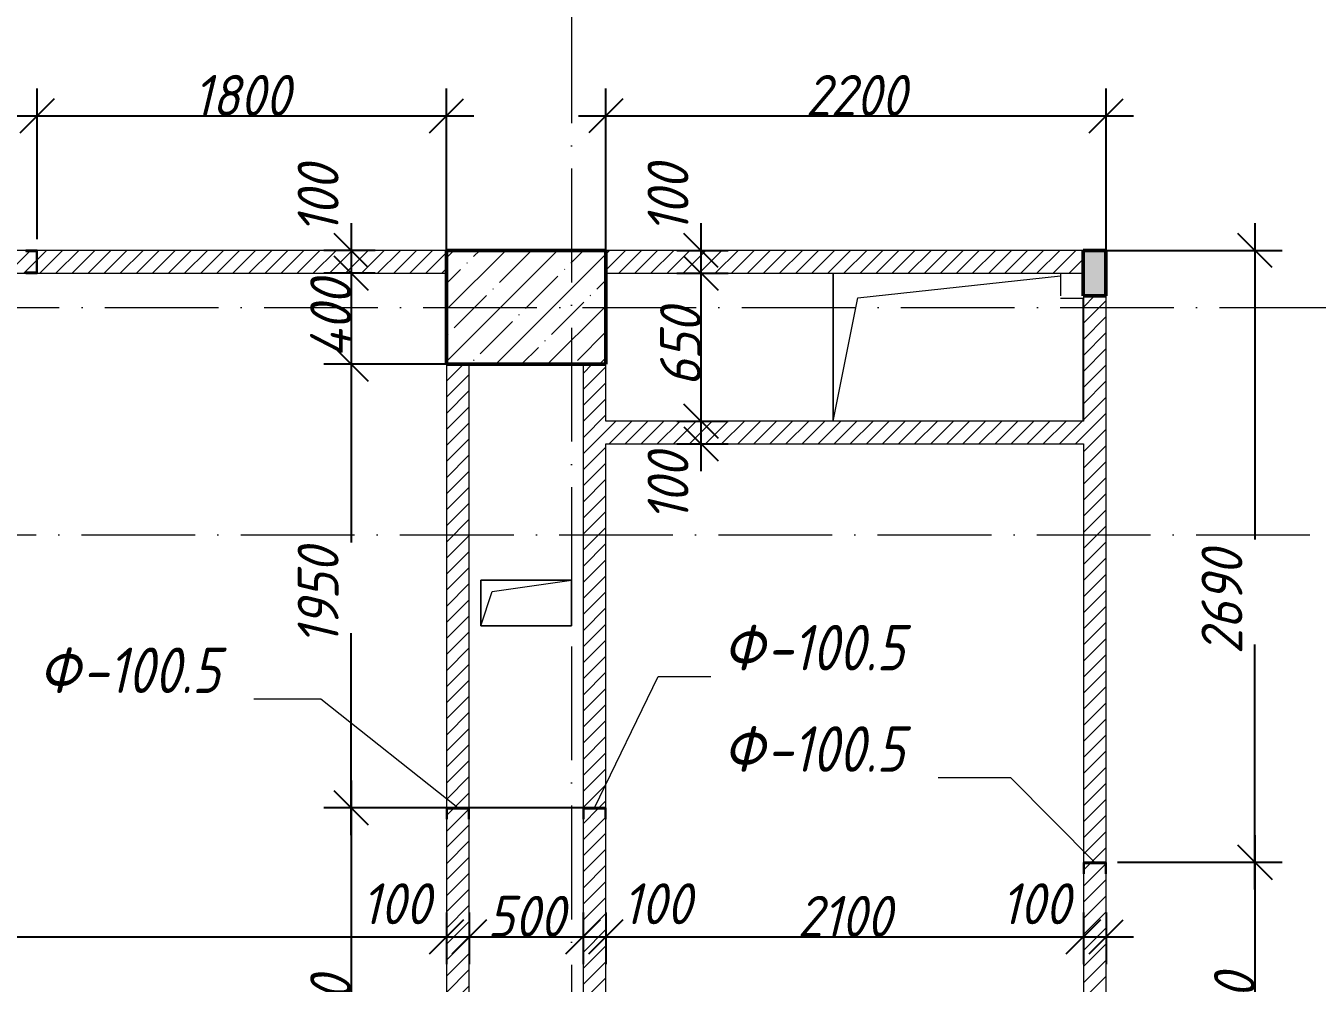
# Model space of a CAD drawing. Header units: millimetres. Extents: x -356862 to 418287, y 0 to 839748.
# Drawn here: x -88301 to -82623, y 617326 to 621535 of the extents above; entities that cross this region are included whole.
import ezdxf

# ---------------------------------------------------------------- set-up
doc = ezdxf.new("R2010")
doc.units = ezdxf.units.MM
doc.linetypes.add('200_ШТРИХ__ш1_п0_6__2_', pattern=[160, 100, -60])
doc.linetypes.add('50_200_ШТРИХ_1Т_ш5_п1_п1_', pattern=[700, 500, -100, 0, -100])
for name, color, linetype, lineweight in [('0-1', 7, 'Continuous', 5), ('A-____-____-DIMS', 7, 'Continuous', 9), ('A-FLOR-____-OTLN', 7, 'Continuous', 9), ('A-GENM-____-IDEN', 7, 'Continuous', 9), ('A-GENM-____-MCUT', 7, 'Continuous', 25), ('A-GENM-____-OTLN', 7, 'Continuous', 9), ('A-GENM-____-OTLN-1', 7, 'Continuous', 25), ('A-WALL-FNSH-MCUT-1', 7, 'Continuous', 9), ('S-COLS-____-MCUT', 7, 'Continuous', 50), ('S-COLS-____-OTLN', 7, 'Continuous', 9), ('S-GRID-____-OTLN-1', 7, '50_200_ШТРИХ_1Т_ш5_п1_п1_', 9)]:
    doc.layers.add(name, color=color, linetype=linetype, lineweight=lineweight)
for name, color, linetype, lineweight, true_color in [('A-DETL-____-MBND-1', 7, '200_ШТРИХ__ш1_п0_6__2_', 9, 0x000000), ('A-WALL-____-PATT-4', 9, 'Continuous', 9, 0x808080), ('S-COLS-____-MCUT-1', 7, 'Continuous', 50, 0x000000), ('S-COLS-____-OTLN-1', 7, 'Continuous', 9, 0x000000)]:
    doc.layers.add(name, color=color, linetype=linetype, lineweight=lineweight, true_color=true_color)
doc.layers.get('0-1').off()
doc.styles.add('ISOCPEUR_I_10', font='isocpeui.ttf', dxfattribs={"width": 0.9, "height": 180})
doc.styles.add('ISOCPEUR_I_14', font='isocpeui.ttf', dxfattribs={"width": 0.9, "height": 180})
doc.styles.add('ISOCPEUR_I_2', font='isocpeui.ttf', dxfattribs={"width": 0.85, "height": 2.3})
doc.dimstyles.new('ISO-1_8_0_9К_СРЕДНИЙ_Кладочные_4', dxfattribs={"dimscale": 304.8, "dimtxt": 179.276612, "dimasz": 0.492126, "dimexe": 0.393701, "dimexo": 0, "dimgap": 0, "dimtad": 1, "dimdec": 3, "dimrnd": 0.001, "dimdsep": 46, "dimtxsty": 'ISOCPEUR_I_10', "dimblk1": 'OBLIQUE', "dimblk2": 'OBLIQUE', "dimsah": 1, "dimcen": 0.09, "dimdle": 0.393701, "dimazin": 0, "dimtfac": 1, "dimtdec": 4, "dimtix": 1, "dimtmove": 1, "dimatfit": 3, "dimfxl": 1, "dimtvp": 1, "dimtolj": 1, "dimtzin": 0, "dimarcsym": 2})
doc.dimstyles.new('ISO-1_8_0_9К_СРЕДНИЙ_Кладочные_5', dxfattribs={"dimscale": 304.8, "dimtxt": 179.276612, "dimasz": 0.492126, "dimexe": 0.393701, "dimexo": 0, "dimgap": 0, "dimtad": 1, "dimdec": 3, "dimrnd": 0.001, "dimdsep": 46, "dimtxsty": 'ISOCPEUR_I_10', "dimblk1": 'OBLIQUE', "dimblk2": 'OBLIQUE', "dimsah": 1, "dimcen": 0.09, "dimdle": 0.393701, "dimazin": 0, "dimtfac": 1, "dimtdec": 4, "dimtix": 1, "dimtmove": 2, "dimatfit": 3, "dimfxl": 1, "dimtvp": 1, "dimtolj": 1, "dimtzin": 0, "dimarcsym": 2})
doc.dimstyles.new('ISO-1_8_0_9К_СРЕДНИЙ_Кладочные_6', dxfattribs={"dimscale": 304.8, "dimtxt": 179.276612, "dimasz": 0.492126, "dimexe": 0.393701, "dimexo": 0, "dimgap": 0, "dimtad": 1, "dimdec": 3, "dimrnd": 0.001, "dimdsep": 46, "dimtxsty": 'ISOCPEUR_I_14', "dimblk1": 'OBLIQUE', "dimblk2": 'OBLIQUE', "dimsah": 1, "dimcen": 0.09, "dimdle": 0.393701, "dimazin": 0, "dimtfac": 1, "dimtdec": 4, "dimtix": 1, "dimtmove": 0, "dimatfit": 3, "dimfxl": 1, "dimtvp": 1, "dimtolj": 1, "dimtzin": 0, "dimarcsym": 2})
pattern_1 = [(45, (-175000.736, 544716.51), (-35.35534, 35.35534), [])]

# ---------------------------------------------------------------- blocks, each defined once
blk = doc.blocks.new('Перемычка над витражем_2025_02_04_ifc-1-АР1_Кладочный план 1 этажа в осях 1-64_Ю-ЯЯ')
at = {"layer": 'A-DETL-____-MBND-1'}
for p, q in [((91250, 75731), (91250, 75621)), ((91250, 75621), (91350, 75621))]:
    blk.add_line(p, q, dxfattribs=at)
blk = doc.blocks.new('BSC_Колонна _Прямоугольная - 500х700-V168-АР1_Кладочный план 1 этажа в осях 1-64_Ю-ЯЯ')
at = {"layer": 'S-COLS-____-OTLN'}
h = blk.add_hatch(dxfattribs=at)
h.set_pattern_fill('FP_173', color=256, style=0, pattern_type=2)
h.set_pattern_definition([(315, (-75581.04, 88900), (114.04925, 114.04925), []), (315, (-75581.04, 88785.95), (114.04925, 114.04925), [201.613, -40.323, 3.353, -36.97])])
h.paths.add_polyline_path([(-250, -350), (250, -350), (250, 350), (-250, 350)], flags=0)
at = {"layer": 'S-COLS-____-MCUT'}
for p, q in [((250, 350), (-250, 350)), ((-250, 350), (-250, -350)), ((250, -350), (250, 350)), ((-250, -350), (250, -350))]:
    blk.add_line(p, q, dxfattribs=at)
blk = doc.blocks.new('154_Фахверк_СКБ_Швеллер - Тип_100_4010-27789772-АР1_Кладочный план 1 этажа в осях 1-64_Ю-ЯЯ')
at = {"layer": 'A-GENM-____-MCUT'}
for p, q in [((175, 50), (125, 50)), ((125, 50), (125, -50)), ((128, 47), (175, 47)), ((128, -47), (128, 47)), ((175, 47), (175, 50)), ((125, -50), (175, -50)), ((175, -47), (128, -47)), ((175, -50), (175, -47))]:
    blk.add_line(p, q, dxfattribs=at)
blk = doc.blocks.new('154_Фахверк_СКБ_Швеллер - Тип_100_3600-27825154-АР1_Кладочный план 1 этажа в осях 1-64_Ю-ЯЯ')
at = {"layer": 'A-GENM-____-MCUT'}
for p, q in [((175, 50), (125, 50)), ((125, 50), (125, -50)), ((128, 47), (175, 47)), ((128, -47), (128, 47)), ((175, 47), (175, 50)), ((125, -50), (175, -50)), ((175, -47), (128, -47)), ((175, -50), (175, -47))]:
    blk.add_line(p, q, dxfattribs=at)
blk = doc.blocks.new('AR_Отверстие прямоугольное _в плите_ - AR_Отверстие прямоугольное _в плите_-30602863-АР1_Кладочный план 1 этажа в осях 1-64_Ю-ЯЯ')
at = {"layer": 'A-GENM-____-OTLN'}
for p, q in [((-550, 325), (-550, -325)), ((-441.7, 216.7), (450.5, 314.1)), ((-550, -325), (-441.7, 216.7)), ((550, -325), (550, 215))]:
    blk.add_line(p, q, dxfattribs=at)
blk = doc.blocks.new('AR_Отверстие прямоугольное _в плите_ - AR_Отверстие прямоугольное _в плите_-V197-АР1_Кладочный план 1 этажа в осях 1-64_Ю-ЯЯ')
at = {"layer": 'A-GENM-____-OTLN'}
for p, q in [((200, 100), (-200, 100)), ((-200, 100), (-200, -100)), ((-150, 50), (200, 100)), ((200, -100), (200, 100)), ((-200, -100), (-150, 50)), ((-200, -100), (200, -100))]:
    blk.add_line(p, q, dxfattribs=at)
blk = doc.blocks.new('BSC_Колонна _Прямоугольная1 - 200х100 _металл_-35572301-АР1_Кладочный план 1 этажа в осях 1-64_Ю-ЯЯ')
at = {"layer": 'S-COLS-____-OTLN-1'}
blk.add_hatch(color=256, dxfattribs=at).paths.add_polyline_path([(100, -50), (100, 50), (-100, 50), (-100, -50)], flags=0)
at = {"layer": 'S-COLS-____-MCUT-1'}
for p, q in [((100, 50), (-100, 50)), ((-100, 50), (-100, -50)), ((100, -50), (100, 50)), ((-100, -50), (100, -50))]:
    blk.add_line(p, q, dxfattribs=at)
blk = doc.blocks.new('_Oblique')
at = {"color": 0, "linetype": 'ByBlock', "lineweight": -2}
blk.add_line((-0.5, -0.5), (0.5, 0.5), dxfattribs=at)
blk = doc.blocks.new('*D12588')
at = {"layer": 'A-____-____-DIMS', "color": 0, "lineweight": -2, "transparency": 16777216}
for p, q in [((-92100.7, 617636.3), (-92100.7, 617410.3)), ((-86450.7, 617636.3), (-86450.7, 617410.3)), ((-92220.7, 617530.3), (-86330.7, 617530.3))]:
    blk.add_line(p, q, dxfattribs=at)
at = {"layer": 'Defpoints', "color": 0, "transparency": 16777216}
for p in [(-92100.7, 617636.3), (-86450.7, 617636.3), (-86450.7, 617530.3)]:
    blk.add_point(p, dxfattribs=at)
at = {"layer": 'A-____-____-DIMS', "color": 0, "lineweight": -2, "transparency": 16777216, "xscale": 150, "yscale": 150, "zscale": 150, "rotation": 180}
blk.add_blockref('_Oblique', (-92100.7, 617530.3), dxfattribs=at)
at = {"layer": 'A-____-____-DIMS', "color": 0, "lineweight": -2, "transparency": 16777216, "xscale": 150, "yscale": 150, "zscale": 150}
blk.add_blockref('_Oblique', (-86450.7, 617530.3), dxfattribs=at)
at = {"layer": 'A-____-____-DIMS', "color": 0, "transparency": 16777216, "insert": (-89275.7, 617620.3), "char_height": 180, "width": 546.104, "attachment_point": 5, "style": 'ISOCPEUR_I_14'}
blk.add_mtext('\\A1;5650', dxfattribs=at)
blk = doc.blocks.new('*D12589')
at = {"layer": 'A-____-____-DIMS', "color": 0, "lineweight": -2, "transparency": 16777216}
for p, q in [((-86450.7, 617636.3), (-86450.7, 617410.3)), ((-86350.7, 617636.3), (-86350.7, 617410.3)), ((-86570.7, 617530.3), (-86230.7, 617530.3))]:
    blk.add_line(p, q, dxfattribs=at)
at = {"layer": 'Defpoints', "color": 0, "transparency": 16777216}
for p in [(-86450.7, 617636.3), (-86350.7, 617636.3), (-86350.7, 617530.3)]:
    blk.add_point(p, dxfattribs=at)
at = {"layer": 'A-____-____-DIMS', "color": 0, "lineweight": -2, "transparency": 16777216, "xscale": 150, "yscale": 150, "zscale": 150, "rotation": 180}
blk.add_blockref('_Oblique', (-86450.7, 617530.3), dxfattribs=at)
at = {"layer": 'A-____-____-DIMS', "color": 0, "lineweight": -2, "transparency": 16777216, "xscale": 150, "yscale": 150, "zscale": 150}
blk.add_blockref('_Oblique', (-86350.7, 617530.3), dxfattribs=at)
at = {"layer": 'A-____-____-DIMS', "color": 0, "transparency": 16777216, "insert": (-86823.9, 617765.4), "char_height": 180, "width": 368.207, "attachment_point": 1, "line_spacing_factor": 1.149209, "style": 'ISOCPEUR_I_10'}
blk.add_mtext('\\A1;100', dxfattribs=at)
blk = doc.blocks.new('*D12590')
at = {"layer": 'A-____-____-DIMS', "color": 0, "lineweight": -2, "transparency": 16777216}
for p, q in [((-86350.7, 617636.3), (-86350.7, 617410.3)), ((-85850.7, 617636.3), (-85850.7, 617410.3)), ((-86470.7, 617530.3), (-85730.7, 617530.3))]:
    blk.add_line(p, q, dxfattribs=at)
at = {"layer": 'Defpoints', "color": 0, "transparency": 16777216}
for p in [(-86350.7, 617636.3), (-85850.7, 617636.3), (-85850.7, 617530.3)]:
    blk.add_point(p, dxfattribs=at)
at = {"layer": 'A-____-____-DIMS', "color": 0, "lineweight": -2, "transparency": 16777216, "xscale": 150, "yscale": 150, "zscale": 150, "rotation": 180}
blk.add_blockref('_Oblique', (-86350.7, 617530.3), dxfattribs=at)
at = {"layer": 'A-____-____-DIMS', "color": 0, "lineweight": -2, "transparency": 16777216, "xscale": 150, "yscale": 150, "zscale": 150}
blk.add_blockref('_Oblique', (-85850.7, 617530.3), dxfattribs=at)
at = {"layer": 'A-____-____-DIMS', "color": 0, "transparency": 16777216, "insert": (-86100.7, 617620.3), "char_height": 180, "width": 409.578, "attachment_point": 5, "style": 'ISOCPEUR_I_14'}
blk.add_mtext('\\A1;500', dxfattribs=at)
blk = doc.blocks.new('*D12591')
at = {"layer": 'A-____-____-DIMS', "color": 0, "lineweight": -2, "transparency": 16777216}
for p, q in [((-85850.7, 617636.3), (-85850.7, 617410.3)), ((-85750.7, 617636.3), (-85750.7, 617410.3)), ((-85970.7, 617530.3), (-85630.7, 617530.3))]:
    blk.add_line(p, q, dxfattribs=at)
at = {"layer": 'Defpoints', "color": 0, "transparency": 16777216}
for p in [(-85850.7, 617636.3), (-85750.7, 617636.3), (-85750.7, 617530.3)]:
    blk.add_point(p, dxfattribs=at)
at = {"layer": 'A-____-____-DIMS', "color": 0, "lineweight": -2, "transparency": 16777216, "xscale": 150, "yscale": 150, "zscale": 150, "rotation": 180}
blk.add_blockref('_Oblique', (-85850.7, 617530.3), dxfattribs=at)
at = {"layer": 'A-____-____-DIMS', "color": 0, "lineweight": -2, "transparency": 16777216, "xscale": 150, "yscale": 150, "zscale": 150}
blk.add_blockref('_Oblique', (-85750.7, 617530.3), dxfattribs=at)
at = {"layer": 'A-____-____-DIMS', "color": 0, "transparency": 16777216, "insert": (-85676.4, 617765.4), "char_height": 180, "width": 368.207, "attachment_point": 1, "line_spacing_factor": 1.149209, "style": 'ISOCPEUR_I_10'}
blk.add_mtext('\\A1;100', dxfattribs=at)
blk = doc.blocks.new('*D12592')
at = {"layer": 'A-____-____-DIMS', "color": 0, "lineweight": -2, "transparency": 16777216}
for p, q in [((-85750.7, 617636.3), (-85750.7, 617410.3)), ((-83650.7, 617636.3), (-83650.7, 617410.3)), ((-85870.7, 617530.3), (-83530.7, 617530.3))]:
    blk.add_line(p, q, dxfattribs=at)
at = {"layer": 'Defpoints', "color": 0, "transparency": 16777216}
for p in [(-85750.7, 617636.3), (-83650.7, 617636.3), (-83650.7, 617530.3)]:
    blk.add_point(p, dxfattribs=at)
at = {"layer": 'A-____-____-DIMS', "color": 0, "lineweight": -2, "transparency": 16777216, "xscale": 150, "yscale": 150, "zscale": 150, "rotation": 180}
blk.add_blockref('_Oblique', (-85750.7, 617530.3), dxfattribs=at)
at = {"layer": 'A-____-____-DIMS', "color": 0, "lineweight": -2, "transparency": 16777216, "xscale": 150, "yscale": 150, "zscale": 150}
blk.add_blockref('_Oblique', (-83650.7, 617530.3), dxfattribs=at)
at = {"layer": 'A-____-____-DIMS', "color": 0, "transparency": 16777216, "insert": (-84700.7, 617620.3), "char_height": 180, "width": 504.733, "attachment_point": 5, "style": 'ISOCPEUR_I_14'}
blk.add_mtext('\\A1;2100', dxfattribs=at)
blk = doc.blocks.new('*D12593')
at = {"layer": 'A-____-____-DIMS', "color": 0, "lineweight": -2, "transparency": 16777216}
for p, q in [((-83650.7, 617636.3), (-83650.7, 617410.3)), ((-83550.7, 617636.3), (-83550.7, 617410.3)), ((-83770.7, 617530.3), (-83430.7, 617530.3))]:
    blk.add_line(p, q, dxfattribs=at)
at = {"layer": 'Defpoints', "color": 0, "transparency": 16777216}
for p in [(-83650.7, 617636.3), (-83550.7, 617636.3), (-83550.7, 617530.3)]:
    blk.add_point(p, dxfattribs=at)
at = {"layer": 'A-____-____-DIMS', "color": 0, "lineweight": -2, "transparency": 16777216, "xscale": 150, "yscale": 150, "zscale": 150, "rotation": 180}
blk.add_blockref('_Oblique', (-83650.7, 617530.3), dxfattribs=at)
at = {"layer": 'A-____-____-DIMS', "color": 0, "lineweight": -2, "transparency": 16777216, "xscale": 150, "yscale": 150, "zscale": 150}
blk.add_blockref('_Oblique', (-83550.7, 617530.3), dxfattribs=at)
at = {"layer": 'A-____-____-DIMS', "color": 0, "transparency": 16777216, "insert": (-84012.3, 617765.4), "char_height": 180, "width": 368.207, "attachment_point": 1, "line_spacing_factor": 1.149209, "style": 'ISOCPEUR_I_10'}
blk.add_mtext('\\A1;100', dxfattribs=at)
blk = doc.blocks.new('*D12635')
at = {"layer": 'A-____-____-DIMS', "color": 0, "lineweight": -2, "transparency": 16777216}
for p, q in [((-86870.3, 620667.6), (-86870.3, 620327.6)), ((-86764.3, 620547.6), (-86990.3, 620547.6)), ((-86764.3, 620447.6), (-86990.3, 620447.6))]:
    blk.add_line(p, q, dxfattribs=at)
at = {"layer": 'Defpoints', "color": 0, "transparency": 16777216}
for p in [(-86764.3, 620547.6), (-86870.3, 620447.6), (-86764.3, 620447.6)]:
    blk.add_point(p, dxfattribs=at)
at = {"layer": 'A-____-____-DIMS', "color": 0, "lineweight": -2, "transparency": 16777216, "xscale": 150, "yscale": 150, "zscale": 150}
for p, rotation in [((-86870.3, 620547.6), 90), ((-86870.3, 620447.6), 270)]:
    blk.add_blockref('_Oblique', p, dxfattribs=dict(at, rotation=rotation))
at = {"layer": 'A-____-____-DIMS', "color": 0, "transparency": 16777216, "insert": (-87105.5, 620619.8), "char_height": 180, "width": 368.207, "attachment_point": 1, "rotation": 90, "line_spacing_factor": 1.149209, "style": 'ISOCPEUR_I_10'}
blk.add_mtext('\\A1;100', dxfattribs=at)
blk = doc.blocks.new('*D12636')
at = {"layer": 'A-____-____-DIMS', "color": 0, "lineweight": -2, "transparency": 16777216}
for p, q in [((-86870.3, 620567.6), (-86870.3, 619927.6)), ((-86764.3, 620447.6), (-86990.3, 620447.6)), ((-86450.7, 620047.6), (-86990.3, 620047.6))]:
    blk.add_line(p, q, dxfattribs=at)
at = {"layer": 'Defpoints', "color": 0, "transparency": 16777216}
for p in [(-86764.3, 620447.6), (-86870.3, 620047.6), (-86450.7, 620047.6)]:
    blk.add_point(p, dxfattribs=at)
at = {"layer": 'A-____-____-DIMS', "color": 0, "lineweight": -2, "transparency": 16777216, "xscale": 150, "yscale": 150, "zscale": 150}
for p, rotation in [((-86870.3, 620447.6), 90), ((-86870.3, 620047.6), 270)]:
    blk.add_blockref('_Oblique', p, dxfattribs=dict(at, rotation=rotation))
at = {"layer": 'A-____-____-DIMS', "color": 0, "transparency": 16777216, "insert": (-86960.3, 620247.6), "char_height": 180, "width": 426.127, "attachment_point": 5, "rotation": 90, "style": 'ISOCPEUR_I_14'}
blk.add_mtext('\\A1;400', dxfattribs=at)
blk = doc.blocks.new('*D12637')
at = {"layer": 'A-____-____-DIMS', "color": 0, "lineweight": -2, "transparency": 16777216}
for p, q in [((-86870.3, 620167.6), (-86870.3, 619263.3)), ((-86450.7, 620047.6), (-86990.3, 620047.6)), ((-86870.3, 617977.6), (-86870.3, 618865.3)), ((-85844.5, 618097.6), (-86990.3, 618097.6))]:
    blk.add_line(p, q, dxfattribs=at)
at = {"layer": 'Defpoints', "color": 0, "transparency": 16777216}
for p in [(-86450.7, 620047.6), (-86870.3, 618097.6), (-85844.5, 618097.6)]:
    blk.add_point(p, dxfattribs=at)
at = {"layer": 'A-____-____-DIMS', "color": 0, "lineweight": -2, "transparency": 16777216, "xscale": 150, "yscale": 150, "zscale": 150}
for p, rotation in [((-86870.3, 620047.6), 90), ((-86870.3, 618097.6), 270)]:
    blk.add_blockref('_Oblique', p, dxfattribs=dict(at, rotation=rotation))
at = {"layer": 'A-____-____-DIMS', "color": 0, "transparency": 16777216, "insert": (-87105.5, 618812), "char_height": 180, "width": 504.733, "attachment_point": 1, "rotation": 90, "line_spacing_factor": 1.149209, "style": 'ISOCPEUR_I_10'}
blk.add_mtext('\\A1;1950', dxfattribs=at)
blk = doc.blocks.new('*D12638')
at = {"layer": 'A-____-____-DIMS', "color": 0, "lineweight": -2, "transparency": 16777216}
for p, q in [((-86870.3, 618217.6), (-86870.3, 616077.6)), ((-85844.5, 618097.6), (-86990.3, 618097.6)), ((-86350.7, 616197.6), (-86990.3, 616197.6))]:
    blk.add_line(p, q, dxfattribs=at)
at = {"layer": 'Defpoints', "color": 0, "transparency": 16777216}
for p in [(-85844.5, 618097.6), (-86870.3, 616197.6), (-86350.7, 616197.6)]:
    blk.add_point(p, dxfattribs=at)
at = {"layer": 'A-____-____-DIMS', "color": 0, "lineweight": -2, "transparency": 16777216, "xscale": 150, "yscale": 150, "zscale": 150}
for p, rotation in [((-86870.3, 618097.6), 90), ((-86870.3, 616197.6), 270)]:
    blk.add_blockref('_Oblique', p, dxfattribs=dict(at, rotation=rotation))
at = {"layer": 'A-____-____-DIMS', "color": 0, "transparency": 16777216, "insert": (-86960.3, 617147.6), "char_height": 180, "width": 504.733, "attachment_point": 5, "rotation": 90, "style": 'ISOCPEUR_I_14'}
blk.add_mtext('\\A1;1900', dxfattribs=at)
blk = doc.blocks.new('*D12643')
at = {"layer": 'A-____-____-DIMS', "color": 0, "lineweight": -2, "transparency": 16777216}
for p, q in [((-85331.8, 619577.6), (-85331.8, 619917.6)), ((-85437.9, 619797.6), (-85211.8, 619797.6)), ((-85437.9, 619697.6), (-85211.8, 619697.6))]:
    blk.add_line(p, q, dxfattribs=at)
at = {"layer": 'Defpoints', "color": 0, "transparency": 16777216}
for p in [(-85437.9, 619797.6), (-85331.8, 619797.6), (-85437.9, 619697.6)]:
    blk.add_point(p, dxfattribs=at)
at = {"layer": 'A-____-____-DIMS', "color": 0, "lineweight": -2, "transparency": 16777216, "xscale": 150, "yscale": 150, "zscale": 150}
for p, rotation in [((-85331.8, 619797.6), 90), ((-85331.8, 619697.6), 270)]:
    blk.add_blockref('_Oblique', p, dxfattribs=dict(at, rotation=rotation))
at = {"layer": 'A-____-____-DIMS', "color": 0, "transparency": 16777216, "insert": (-85567, 619355.5), "char_height": 180, "width": 368.207, "attachment_point": 1, "rotation": 90, "line_spacing_factor": 1.149209, "style": 'ISOCPEUR_I_10'}
blk.add_mtext('\\A1;100', dxfattribs=at)
blk = doc.blocks.new('*D12644')
at = {"layer": 'A-____-____-DIMS', "color": 0, "lineweight": -2, "transparency": 16777216}
for p, q in [((-85331.8, 619677.6), (-85331.8, 620567.6)), ((-85437.9, 620447.6), (-85211.8, 620447.6)), ((-85437.9, 619797.6), (-85211.8, 619797.6))]:
    blk.add_line(p, q, dxfattribs=at)
at = {"layer": 'Defpoints', "color": 0, "transparency": 16777216}
for p in [(-85437.9, 620447.6), (-85331.8, 620447.6), (-85437.9, 619797.6)]:
    blk.add_point(p, dxfattribs=at)
at = {"layer": 'A-____-____-DIMS', "color": 0, "lineweight": -2, "transparency": 16777216, "xscale": 150, "yscale": 150, "zscale": 150}
for p, rotation in [((-85331.8, 620447.6), 90), ((-85331.8, 619797.6), 270)]:
    blk.add_blockref('_Oblique', p, dxfattribs=dict(at, rotation=rotation))
at = {"layer": 'A-____-____-DIMS', "color": 0, "transparency": 16777216, "insert": (-85421.8, 620122.6), "char_height": 180, "width": 409.578, "attachment_point": 5, "rotation": 90, "style": 'ISOCPEUR_I_14'}
blk.add_mtext('\\A1;650', dxfattribs=at)
blk = doc.blocks.new('*D12645')
at = {"layer": 'A-____-____-DIMS', "color": 0, "lineweight": -2, "transparency": 16777216}
for p, q in [((-85331.8, 620327.6), (-85331.8, 620667.6)), ((-85437.9, 620547.6), (-85211.8, 620547.6)), ((-85437.9, 620447.6), (-85211.8, 620447.6))]:
    blk.add_line(p, q, dxfattribs=at)
at = {"layer": 'Defpoints', "color": 0, "transparency": 16777216}
for p in [(-85437.9, 620547.6), (-85331.8, 620547.6), (-85437.9, 620447.6)]:
    blk.add_point(p, dxfattribs=at)
at = {"layer": 'A-____-____-DIMS', "color": 0, "lineweight": -2, "transparency": 16777216, "xscale": 150, "yscale": 150, "zscale": 150}
for p, rotation in [((-85331.8, 620547.6), 90), ((-85331.8, 620447.6), 270)]:
    blk.add_blockref('_Oblique', p, dxfattribs=dict(at, rotation=rotation))
at = {"layer": 'A-____-____-DIMS', "color": 0, "transparency": 16777216, "insert": (-85567, 620622.7), "char_height": 180, "width": 368.207, "attachment_point": 1, "rotation": 90, "line_spacing_factor": 1.149209, "style": 'ISOCPEUR_I_10'}
blk.add_mtext('\\A1;100', dxfattribs=at)
blk = doc.blocks.new('*D12648')
at = {"layer": 'A-____-____-DIMS', "color": 0, "lineweight": -2, "transparency": 16777216}
for p, q in [((-90100.7, 620597.6), (-90100.7, 621259.3)), ((-88250.7, 620597.6), (-88250.7, 621259.3)), ((-90220.7, 621139.3), (-88130.7, 621139.3))]:
    blk.add_line(p, q, dxfattribs=at)
at = {"layer": 'Defpoints', "color": 0, "transparency": 16777216}
for p in [(-88250.7, 621139.3), (-90100.7, 620597.6), (-88250.7, 620597.6)]:
    blk.add_point(p, dxfattribs=at)
at = {"layer": 'A-____-____-DIMS', "color": 0, "lineweight": -2, "transparency": 16777216, "xscale": 150, "yscale": 150, "zscale": 150, "rotation": 180}
blk.add_blockref('_Oblique', (-90100.7, 621139.3), dxfattribs=at)
at = {"layer": 'A-____-____-DIMS', "color": 0, "lineweight": -2, "transparency": 16777216, "xscale": 150, "yscale": 150, "zscale": 150}
blk.add_blockref('_Oblique', (-88250.7, 621139.3), dxfattribs=at)
at = {"layer": 'A-____-____-DIMS', "color": 0, "transparency": 16777216, "insert": (-89175.7, 621229.3), "char_height": 180, "width": 504.733, "attachment_point": 5, "style": 'ISOCPEUR_I_14'}
blk.add_mtext('\\A1;1850', dxfattribs=at)
blk = doc.blocks.new('*D12649')
at = {"layer": 'A-____-____-DIMS', "color": 0, "lineweight": -2, "transparency": 16777216}
for p, q in [((-88250.7, 620597.6), (-88250.7, 621259.3)), ((-86450.7, 620547.6), (-86450.7, 621259.3)), ((-88370.7, 621139.3), (-86330.7, 621139.3))]:
    blk.add_line(p, q, dxfattribs=at)
at = {"layer": 'Defpoints', "color": 0, "transparency": 16777216}
for p in [(-86450.7, 621139.3), (-88250.7, 620597.6), (-86450.7, 620547.6)]:
    blk.add_point(p, dxfattribs=at)
at = {"layer": 'A-____-____-DIMS', "color": 0, "lineweight": -2, "transparency": 16777216, "xscale": 150, "yscale": 150, "zscale": 150, "rotation": 180}
blk.add_blockref('_Oblique', (-88250.7, 621139.3), dxfattribs=at)
at = {"layer": 'A-____-____-DIMS', "color": 0, "lineweight": -2, "transparency": 16777216, "xscale": 150, "yscale": 150, "zscale": 150}
blk.add_blockref('_Oblique', (-86450.7, 621139.3), dxfattribs=at)
at = {"layer": 'A-____-____-DIMS', "color": 0, "transparency": 16777216, "insert": (-87350.7, 621229.3), "char_height": 180, "width": 504.733, "attachment_point": 5, "style": 'ISOCPEUR_I_14'}
blk.add_mtext('\\A1;1800', dxfattribs=at)
blk = doc.blocks.new('*D12650')
at = {"layer": 'A-____-____-DIMS', "color": 0, "lineweight": -2, "transparency": 16777216}
for p, q in [((-85750.7, 620547.6), (-85750.7, 621259.3)), ((-83550.7, 620547.6), (-83550.7, 621259.3)), ((-85870.7, 621139.3), (-83430.7, 621139.3))]:
    blk.add_line(p, q, dxfattribs=at)
at = {"layer": 'Defpoints', "color": 0, "transparency": 16777216}
for p in [(-83550.7, 621139.3), (-85750.7, 620547.6), (-83550.7, 620547.6)]:
    blk.add_point(p, dxfattribs=at)
at = {"layer": 'A-____-____-DIMS', "color": 0, "lineweight": -2, "transparency": 16777216, "xscale": 150, "yscale": 150, "zscale": 150, "rotation": 180}
blk.add_blockref('_Oblique', (-85750.7, 621139.3), dxfattribs=at)
at = {"layer": 'A-____-____-DIMS', "color": 0, "lineweight": -2, "transparency": 16777216, "xscale": 150, "yscale": 150, "zscale": 150}
blk.add_blockref('_Oblique', (-83550.7, 621139.3), dxfattribs=at)
at = {"layer": 'A-____-____-DIMS', "color": 0, "transparency": 16777216, "insert": (-84650.7, 621229.3), "char_height": 180, "width": 546.104, "attachment_point": 5, "style": 'ISOCPEUR_I_14'}
blk.add_mtext('\\A1;2200', dxfattribs=at)
blk = doc.blocks.new('*D12651')
at = {"layer": 'A-____-____-DIMS', "color": 0, "lineweight": -2, "transparency": 16777216}
for p, q in [((-82896.2, 620667.6), (-82896.2, 619276.3)), ((-83550.7, 620547.6), (-82776.2, 620547.6)), ((-82896.2, 617737.6), (-82896.2, 618814.7)), ((-83500.7, 617857.6), (-82776.2, 617857.6))]:
    blk.add_line(p, q, dxfattribs=at)
at = {"layer": 'Defpoints', "color": 0, "transparency": 16777216}
for p in [(-83550.7, 620547.6), (-83500.7, 617857.6), (-82896.2, 617857.6)]:
    blk.add_point(p, dxfattribs=at)
at = {"layer": 'A-____-____-DIMS', "color": 0, "lineweight": -2, "transparency": 16777216, "xscale": 150, "yscale": 150, "zscale": 150}
for p, rotation in [((-82896.2, 620547.6), 90), ((-82896.2, 617857.6), 270)]:
    blk.add_blockref('_Oblique', p, dxfattribs=dict(at, rotation=rotation))
at = {"layer": 'A-____-____-DIMS', "color": 0, "transparency": 16777216, "insert": (-83131.4, 618772.4), "char_height": 180, "width": 546.104, "attachment_point": 1, "rotation": 90, "line_spacing_factor": 1.149209, "style": 'ISOCPEUR_I_10'}
blk.add_mtext('\\A1;2690', dxfattribs=at)
blk = doc.blocks.new('*D12652')
at = {"layer": 'A-____-____-DIMS', "color": 0, "lineweight": -2, "transparency": 16777216}
for p, q in [((-82896.2, 617977.6), (-82896.2, 616337.6)), ((-83500.7, 617857.6), (-82776.2, 617857.6)), ((-83500.7, 616457.6), (-82776.2, 616457.6))]:
    blk.add_line(p, q, dxfattribs=at)
at = {"layer": 'Defpoints', "color": 0, "transparency": 16777216}
for p in [(-83500.7, 617857.6), (-83500.7, 616457.6), (-82896.2, 616457.6)]:
    blk.add_point(p, dxfattribs=at)
at = {"layer": 'A-____-____-DIMS', "color": 0, "lineweight": -2, "transparency": 16777216, "xscale": 150, "yscale": 150, "zscale": 150}
for p, rotation in [((-82896.2, 617857.6), 90), ((-82896.2, 616457.6), 270)]:
    blk.add_blockref('_Oblique', p, dxfattribs=dict(at, rotation=rotation))
at = {"layer": 'A-____-____-DIMS', "color": 0, "transparency": 16777216, "insert": (-82986.2, 617157.6), "char_height": 180, "width": 521.281, "attachment_point": 5, "rotation": 90, "style": 'ISOCPEUR_I_14'}
blk.add_mtext('\\A1;1400', dxfattribs=at)

msp = doc.modelspace()

# ---------------------------------------------------------------- hatches: boundary and pattern name
at = {"layer": 'A-WALL-____-PATT-4'}
h = msp.add_hatch(dxfattribs=at)
h.set_pattern_fill('FP_5', color=256, style=0, pattern_type=2)
h.set_pattern_definition(pattern_1)
h.paths.add_polyline_path([(-86642.0645, 620447.5526), (-86450.7357, 620447.5526), (-86450.7357, 620547.5526), (-88250.7357, 620547.5526), (-88250.7357, 620447.5526)], flags=0)
h.paths.add_polyline_path([(-91500.7357, 620447.5526), (-91250.7357, 620447.5526), (-91250.7357, 620450.5526), (-91203.7357, 620450.5526), (-91203.7357, 620544.5526), (-91250.7357, 620544.5526), (-91250.7357, 620547.5526), (-91500.7357, 620547.5526), (-91500.7357, 620450.5526)], flags=0)
h.paths.add_polyline_path([(-90050.7357, 620447.5526), (-88300.7357, 620447.5526), (-88300.7357, 620450.5526), (-88253.7357, 620450.5526), (-88253.7357, 620544.5526), (-88300.7357, 620544.5526), (-88300.7357, 620547.5526), (-90050.7357, 620547.5526), (-90050.7357, 620544.5526), (-90097.7357, 620544.5526), (-90097.7357, 620450.5526), (-90050.7357, 620450.5526), (-90050.7357, 620448.9224)], flags=0)
h = msp.add_hatch(dxfattribs=at)
h.set_pattern_fill('FP_5', color=256, style=0, pattern_type=2)
h.set_pattern_definition(pattern_1)
h.paths.add_polyline_path([(-85750.7357, 620447.5526), (-83651.2258, 620447.5759), (-83651.2258, 620547.5526), (-85750.7357, 620547.5526)], flags=0)
h = msp.add_hatch(dxfattribs=at)
h.set_pattern_fill('FP_5', color=256, style=0, pattern_type=2)
h.set_pattern_definition(pattern_1)
h.paths.add_polyline_path([(-83650.7357, 613657.5526), (-83550.7357, 613657.5526), (-83550.7357, 615307.5526), (-83553.7357, 615307.5526), (-83553.7357, 615354.5526), (-83647.7357, 615354.5526), (-83647.7357, 615307.5526), (-83650.7357, 615307.5526), (-83650.7357, 613757.5526)], flags=0)
h.paths.add_polyline_path([(-83647.7357, 616460.5526), (-83553.7357, 616460.5526), (-83553.7357, 616507.5526), (-83550.7357, 616507.5526), (-83550.7357, 617807.5526), (-83553.7357, 617807.5526), (-83553.7357, 617854.5526), (-83647.7357, 617854.5526), (-83647.7357, 617807.5526), (-83650.7357, 617807.5526), (-83650.7357, 616507.5526), (-83647.7357, 616507.5526)], flags=0)
h.paths.add_polyline_path([(-83550.7357, 617857.5526), (-83551.2258, 620347.5526), (-83650.7357, 620347.5526), (-83650.7357, 617857.5526), (-83553.7357, 617857.5526)], flags=0)
h = msp.add_hatch(dxfattribs=at)
h.set_pattern_fill('FP_5', color=256, style=0, pattern_type=2)
h.set_pattern_definition(pattern_1)
h.paths.add_polyline_path([(-86350.7357, 615097.5526), (-86350.7357, 618047.5526), (-86353.7357, 618047.5526), (-86353.7357, 618094.5526), (-86447.7357, 618094.5526), (-86447.7357, 618047.5526), (-86450.7357, 618047.5526), (-86450.7357, 615097.5526)], flags=0)
h.paths.add_polyline_path([(-86350.7357, 618097.5526), (-86350.7357, 620047.5526), (-86450.7357, 620047.5526), (-86450.7357, 618097.5526), (-86353.7357, 618097.5526)], flags=0)
h = msp.add_hatch(dxfattribs=at)
h.set_pattern_fill('FP_5', color=256, style=0, pattern_type=2)
h.set_pattern_definition(pattern_1)
h.paths.add_polyline_path([(-85750.7357, 615097.5526), (-85750.7357, 618047.5526), (-85753.7357, 618047.5526), (-85753.7357, 618094.5526), (-85847.7357, 618094.5526), (-85847.7357, 618047.5526), (-85850.7357, 618047.5526), (-85850.7357, 615097.5526)], flags=0)
h.paths.add_polyline_path([(-85796.45, 618097.5526), (-85750.7357, 618097.5526), (-85750.7357, 620047.5526), (-85850.7357, 620047.5526), (-85850.7357, 618097.5526), (-85847.7357, 618097.5526)], flags=0)
h = msp.add_hatch(dxfattribs=at)
h.set_pattern_fill('FP_5', color=256, style=0, pattern_type=2)
h.set_pattern_definition(pattern_1)
h.paths.add_polyline_path([(-85750.7357, 619697.5526), (-83650.7357, 619697.5526), (-83650.7357, 619797.5526), (-85750.7357, 619797.5526)], flags=0)

# ---------------------------------------------------------------- linework, layer by layer
at = {"layer": 'A-FLOR-____-OTLN'}
for p, q in [((-84751.2448, 619797.5526), (-84751.2448, 620447.5526)), ((-83651.2448, 620337.556), (-83651.2448, 619797.5526)), ((-86300.7357, 619097.5526), (-85900.7357, 619097.5526)), ((-86300.7357, 618897.5526), (-86300.7357, 619097.5526)), ((-85900.7357, 619097.5526), (-85900.7357, 618897.5526)), ((-85900.7357, 618897.5526), (-86300.7357, 618897.5526))]:
    msp.add_line(p, q, dxfattribs=at)
at = {"layer": 'A-GENM-____-IDEN'}
for p, q in [((-85800.7357, 618097.5526), (-85519.6032, 618674.3812)), ((-85519.6032, 618674.3812), (-85288.4707, 618674.3812)), ((-87003.4984, 618574.9001), (-87297.7406, 618574.9001)), ((-86400.7357, 618097.5526), (-87003.4984, 618574.9001)), ((-83969.6032, 618228.6571), (-84288.4707, 618228.6571)), ((-83600.7357, 617857.5526), (-83969.6032, 618228.6571))]:
    msp.add_line(p, q, dxfattribs=at)
at = {"layer": 'A-WALL-FNSH-MCUT-1'}
for p, q in [((-88300.7357, 620547.5526), (-90050.7357, 620547.5526)), ((-86450.7357, 620547.5526), (-88250.7357, 620547.5526)), ((-83651.2258, 620547.5526), (-85750.7357, 620547.5526)), ((-83550.7357, 617857.5526), (-83550.7357, 620547.5526)), ((-90050.7357, 620447.5526), (-88300.7357, 620447.5526)), ((-88250.7357, 620447.5526), (-86450.7357, 620447.5526)), ((-85750.7357, 620447.5526), (-83651.2258, 620447.5526)), ((-83650.7357, 620347.5526), (-83650.7357, 619797.5526)), ((-86450.7357, 620047.5526), (-86450.7357, 618097.5526)), ((-86350.7357, 618097.5526), (-86350.7357, 620047.5526)), ((-85850.7357, 620047.5526), (-85850.7357, 618097.5526)), ((-85750.7357, 619797.5526), (-85750.7357, 620047.5526)), ((-83650.7357, 619797.5526), (-85750.7357, 619797.5526)), ((-85750.7357, 618097.5526), (-85750.7357, 619697.5526)), ((-85750.7357, 619697.5526), (-83650.7357, 619697.5526)), ((-83650.7357, 619697.5526), (-83650.7357, 617857.5526)), ((-86450.7357, 618047.5526), (-86450.7357, 615097.5526)), ((-86350.7357, 616197.5526), (-86350.7357, 618047.5526)), ((-85850.7357, 618047.5526), (-85850.7357, 616197.5526)), ((-85750.7357, 615097.5526), (-85750.7357, 618047.5526)), ((-83650.7357, 617807.5526), (-83650.7357, 616507.5526)), ((-83550.7357, 616507.5526), (-83550.7357, 617807.5526))]:
    msp.add_line(p, q, dxfattribs=at)
at = {"layer": 'S-GRID-____-OTLN-1'}
for p, q in [((-85900.7357, 635609.362), (-85900.7357, 584985.5274)), ((-125758.718, 620297.5526), (-70926.3291, 620297.5526)), ((-140563.2897, 619297.5526), (-70926.3291, 619297.5526))]:
    msp.add_line(p, q, dxfattribs=at)

# ---------------------------------------------------------------- block references
at = {"layer": '0-1'}
msp.add_blockref('Перемычка над витражем_2025_02_04_ifc-1-АР1_Кладочный план 1 этажа в осях 1-64_Ю-ЯЯ', (-175000.7357, 544716.5106), dxfattribs=at)
at = {"layer": 'A-GENM-____-OTLN'}
for name, p in [('AR_Отверстие прямоугольное _в плите_ - AR_Отверстие прямоугольное _в плите_-30602863-АР1_Кладочный план 1 этажа в осях 1-64_Ю-ЯЯ', (-84201.2448, 620122.5526)), ('AR_Отверстие прямоугольное _в плите_ - AR_Отверстие прямоугольное _в плите_-V197-АР1_Кладочный план 1 этажа в осях 1-64_Ю-ЯЯ', (-86100.7357, 618997.5526))]:
    msp.add_blockref(name, p, dxfattribs=at)
at = {"layer": 'A-GENM-____-OTLN-1'}
for name, p, rotation in [('154_Фахверк_СКБ_Швеллер - Тип_100_3600-27825154-АР1_Кладочный план 1 этажа в осях 1-64_Ю-ЯЯ', (-88125.7357, 620497.5526), 180), ('154_Фахверк_СКБ_Швеллер - Тип_100_4010-27789772-АР1_Кладочный план 1 этажа в осях 1-64_Ю-ЯЯ', (-86400.7357, 618222.5526), 270), ('154_Фахверк_СКБ_Швеллер - Тип_100_4010-27789772-АР1_Кладочный план 1 этажа в осях 1-64_Ю-ЯЯ', (-85800.7357, 618222.5526), 269.9999999999998), ('154_Фахверк_СКБ_Швеллер - Тип_100_4010-27789772-АР1_Кладочный план 1 этажа в осях 1-64_Ю-ЯЯ', (-83600.7357, 617982.5526), 269.9999999999998)]:
    msp.add_blockref(name, p, dxfattribs=dict(at, rotation=rotation))
at = {"layer": 'S-COLS-____-OTLN'}
for name, p, rotation in [('BSC_Колонна _Прямоугольная - 500х700-V168-АР1_Кладочный план 1 этажа в осях 1-64_Ю-ЯЯ', (-86100.7357, 620297.5526), 89.9999999999999), ('BSC_Колонна _Прямоугольная1 - 200х100 _металл_-35572301-АР1_Кладочный план 1 этажа в осях 1-64_Ю-ЯЯ', (-83601.2258, 620447.5526), 269.9999999999983)]:
    msp.add_blockref(name, p, dxfattribs=dict(at, rotation=rotation))

# ---------------------------------------------------------------- texts
at = {"layer": 'A-GENM-____-IDEN', "char_height": 200, "attachment_point": 1, "style": 'ISOCPEUR_I_2'}
for s, insert, width in [('\\fISOCPEUR|b0|i1|c204|p34|;\\W.9;Ф', (-85235.0274, 618901.4973), 230.886), ('-100.5', (-85044.5274, 618901.4973), 822.531375), ('\\fISOCPEUR|b0|i1|c204|p34|;\\W.9;Ф', (-88244.2972, 618802.0162), 230.886), ('-100.5', (-88053.7972, 618802.0162), 822.531375), ('\\fISOCPEUR|b0|i1|c204|p34|;\\W.9;Ф', (-85235.0274, 618455.7732), 230.886), ('-100.5', (-85044.5274, 618455.7732), 822.531375)]:
    msp.add_mtext(s, dxfattribs=dict(at, insert=insert, width=width))

# ---------------------------------------------------------------- dimensions: what is measured, and where the dimension line sits
at = {"layer": 'A-____-____-DIMS'}
for base, p1, p2, override, picture, middle in [((-88250.7357, 621139.3055), (-90100.7357, 620597.5526), (-88250.7357, 620597.5526), {"dimpost": '<>', "dimfxl": 1850}, '*D12648', (-89175.7357, 621229.3055)), ((-86450.7357, 621139.3055), (-88250.7357, 620597.5526), (-86450.7357, 620547.5526), {"dimpost": '<>', "dimfxl": 1800.694311}, '*D12649', (-87350.7357, 621229.3055)), ((-83550.7357, 621139.3055), (-85750.7357, 620547.5526), (-83550.7357, 620547.5526), {"dimpost": '<>', "dimfxl": 2200}, '*D12650', (-84650.7357, 621229.3055)), ((-86450.7357, 617530.2542), (-92100.7357, 617636.3203), (-86450.7357, 617636.3203), {"dimpost": '<>', "dimfxl": 5650}, '*D12588', (-89275.7357, 617620.2542)), ((-85850.7357, 617530.2542), (-86350.7357, 617636.3203), (-85850.7357, 617636.3203), {"dimpost": '<>', "dimfxl": 500}, '*D12590', (-86100.7357, 617620.2542)), ((-83650.7357, 617530.2542), (-85750.7357, 617636.3203), (-83650.7357, 617636.3203), {"dimpost": '<>', "dimfxl": 2100}, '*D12592', (-84700.7357, 617620.2542))]:
    dim = msp.add_linear_dim(base=base, p1=p1, p2=p2, dimstyle='ISO-1_8_0_9К_СРЕДНИЙ_Кладочные_6', override=override, dxfattribs=at)
    dim.commit()
    dim.dimension.update_dxf_attribs({"geometry": picture, "text_midpoint": middle})
for base, p1, p2, dimstyle, override, picture, middle in [((-86870.3399, 620447.5526), (-86764.2739, 620547.5526), (-86764.2739, 620447.5526), 'ISO-1_8_0_9К_СРЕДНИЙ_Кладочные_5', {"dimpost": '<>', "dimfxl": 100}, '*D12635', (-86985.502, 620803.898)), ((-85331.8254, 620547.5526), (-85437.8914, 620447.5526), (-85437.8914, 620547.5526), 'ISO-1_8_0_9К_СРЕДНИЙ_Кладочные_5', {"dimpost": '<>', "dimfxl": 100}, '*D12645', (-85446.9874, 620806.7842)), ((-82896.1984, 617857.5526), (-83550.7357, 620547.5526), (-83500.7357, 617857.5526), 'ISO-1_8_0_9К_СРЕДНИЙ_Кладочные_4', {"dimpost": '<>', "dimfxl": 2690.464644}, '*D12651', (-83011.3604, 619045.4807)), ((-86870.3399, 618097.5526), (-86450.7357, 620047.5526), (-85844.5475, 618097.5526), 'ISO-1_8_0_9К_СРЕДНИЙ_Кладочные_4', {"dimpost": '<>', "dimfxl": 2042.049009}, '*D12637', (-86985.502, 619064.3213)), ((-85331.8254, 619797.5526), (-85437.8914, 619697.5526), (-85437.8914, 619797.5526), 'ISO-1_8_0_9К_СРЕДНИЙ_Кладочные_5', {"dimpost": '<>', "dimfxl": 100}, '*D12643', (-85446.9874, 619539.6097))]:
    dim = msp.add_linear_dim(base=base, p1=p1, p2=p2, angle=90, dimstyle=dimstyle, override=override, dxfattribs=at)
    dim.commit()
    dim.dimension.update_dxf_attribs({"geometry": picture, "text_midpoint": middle, "dimtype": 160, "text_rotation": 90})
for base, p1, p2, override, picture, middle in [((-86870.3399, 620047.5526), (-86764.2739, 620447.5526), (-86450.7357, 620047.5526), {"dimpost": '<>', "dimfxl": 508.238324}, '*D12636', (-86960.3399, 620247.5526)), ((-85331.8254, 620447.5526), (-85437.8914, 619797.5526), (-85437.8914, 620447.5526), {"dimpost": '<>', "dimfxl": 650}, '*D12644', (-85421.8254, 620122.5526)), ((-86870.3399, 616197.5526), (-85844.5475, 618097.5526), (-86350.7357, 616197.5526), {"dimpost": '<>', "dimfxl": 1966.272238}, '*D12638', (-86960.3399, 617147.5526)), ((-82896.1984, 616457.5526), (-83500.7357, 617857.5526), (-83500.7357, 616457.5526), {"dimpost": '<>', "dimfxl": 1400}, '*D12652', (-82986.1984, 617157.5526))]:
    dim = msp.add_linear_dim(base=base, p1=p1, p2=p2, angle=90, dimstyle='ISO-1_8_0_9К_СРЕДНИЙ_Кладочные_6', override=override, dxfattribs=at)
    dim.commit()
    dim.dimension.update_dxf_attribs({"geometry": picture, "text_midpoint": middle})
for base, p1, p2, picture, middle in [((-86350.7357, 617530.2542), (-86450.7357, 617636.3203), (-86350.7357, 617636.3203), '*D12589', (-86639.8057, 617645.4163)), ((-85750.7357, 617530.2542), (-85850.7357, 617636.3203), (-85750.7357, 617636.3203), '*D12591', (-85492.2678, 617645.4163)), ((-83550.7357, 617530.2542), (-83650.7357, 617636.3203), (-83550.7357, 617636.3203), '*D12593', (-83828.1964, 617645.4163))]:
    dim = msp.add_linear_dim(base=base, p1=p1, p2=p2, dimstyle='ISO-1_8_0_9К_СРЕДНИЙ_Кладочные_5', override={"dimpost": '<>', "dimfxl": 100}, dxfattribs=at)
    dim.commit()
    dim.dimension.update_dxf_attribs({"geometry": picture, "text_midpoint": middle, "dimtype": 160})

doc.saveas('drawing.dxf')
